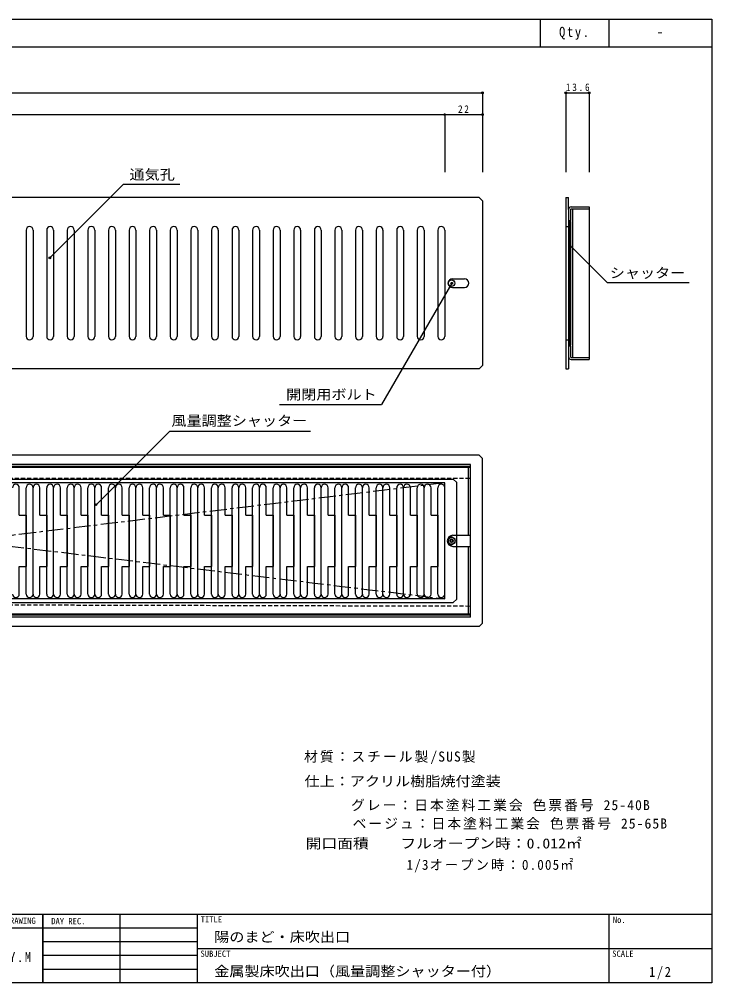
# Model space of a CAD drawing. Units: millimetres at full size, sheet at 1:2; details may follow other scales. Extents: x -436 to 372, y -270 to 292.
# Drawn here: x -31 to 372, y -270 to 292 of the extents above; entities that cross this region are included whole.
import ezdxf
from ezdxf.enums import TextEntityAlignment as Align

# ---------------------------------------------------------------- set-up
doc = ezdxf.new("R2010")
doc.units = ezdxf.units.MM
doc.header["$LTSCALE"] = 2
doc.header["$PDMODE"] = 32
doc.header["$PDSIZE"] = 1
doc.linetypes.add('CHAIN1', pattern=[8, 5, -1, 1, -1])
doc.linetypes.add('DASHED1', pattern=[1.8, 1.2, -0.6])
doc.layers.add('0-0', color=7, linetype='Continuous')
doc.layers.add('F-0', color=2, linetype='Continuous')
doc.styles.add('ＭＳ ゴシック', font='')
doc.styles.get('ＭＳ ゴシック').set_extended_font_data('MS Gothic')

msp = doc.modelspace()

# ---------------------------------------------------------------- linework, layer by layer
at = {"layer": '0-0', "color": 4}
for p, q in [((-361.423, 248.597), (238.577, 248.597)), ((238.577, 248.597), (238.577, 202.225)), ((287.155, 248.597), (300.755, 248.597)), ((287.155, 248.597), (287.155, 202.225)), ((300.755, 248.597), (300.755, 202.225)), ((-339.423, 235.905), (216.577, 235.905)), ((216.577, 235.905), (216.577, 202.225)), ((216.577, 235.905), (238.577, 235.905)), ((238.577, 235.905), (238.577, 202.225)), ((-13.593, 152.35), (29.368, 195.312)), ((29.368, 195.312), (62.14, 195.312)), ((291.155, 180.537), (291.155, 94.237)), ((300.755, 180.837), (300.755, 94.237)), ((287.155, 170.537), (287.155, 104.537)), ((288.755, 170.537), (288.755, 104.537)), ((289.955, 101.037), (289.955, 174.037)), ((311.245, 137.99), (289.493, 159.742)), ((220.693, 137.537), (179.795, 66.701)), ((311.245, 137.99), (359.147, 137.99)), ((120.2, 66.701), (179.795, 66.701)), ((13.32, 8.359), (56.281, 51.321)), ((56.281, 51.321), (138.286, 51.321)), ((-352.423, 23.249), (221.577, 23.249)), ((221.577, 23.249), (223.577, 21.249)), ((-31.423, 2.249), (-31.423, 18.249)), ((-23.423, -43.751), (-23.423, 18.249)), ((-19.423, 2.249), (-19.423, 18.249)), ((-11.423, -43.751), (-11.423, 18.249)), ((-7.423, 2.249), (-7.423, 18.249)), ((0.577, -43.751), (0.577, 18.249)), ((4.577, 2.249), (4.577, 18.249)), ((12.577, -43.751), (12.577, 18.249)), ((16.577, 2.249), (16.577, 18.249)), ((24.577, -43.751), (24.577, 18.249)), ((28.577, 2.249), (28.577, 18.249)), ((36.577, -43.751), (36.577, 18.249)), ((40.577, 2.249), (40.577, 18.249)), ((48.577, -43.751), (48.577, 18.249)), ((52.577, 2.249), (52.577, 18.249)), ((60.577, -43.751), (60.577, 18.249)), ((64.577, 2.249), (64.577, 18.249)), ((72.577, -43.751), (72.577, 18.249)), ((76.577, 2.249), (76.577, 18.249)), ((84.577, -43.751), (84.577, 18.249)), ((88.577, 2.249), (88.577, 18.249)), ((96.577, -43.751), (96.577, 18.249)), ((100.577, 2.249), (100.577, 18.249)), ((108.577, -43.751), (108.577, 18.249)), ((112.577, 2.249), (112.577, 18.249)), ((120.577, -43.751), (120.577, 18.249)), ((124.577, 2.249), (124.577, 18.249)), ((132.577, -43.751), (132.577, 18.249)), ((136.577, 2.249), (136.577, 18.249)), ((144.577, -43.751), (144.577, 18.249)), ((148.577, 2.249), (148.577, 18.249)), ((156.577, -43.751), (156.577, 18.249)), ((160.577, 2.249), (160.577, 18.249)), ((168.577, -43.751), (168.577, 18.249)), ((172.577, 2.249), (172.577, 18.249)), ((180.577, -43.751), (180.577, 18.249)), ((184.577, 2.249), (184.577, 18.249)), ((192.577, -43.751), (192.577, 18.249)), ((196.577, 2.249), (196.577, 18.249)), ((204.577, -43.751), (204.577, 18.249)), ((208.577, 2.249), (208.577, 18.249)), ((223.577, -46.751), (223.577, 21.249)), ((-31.423, 2.249), (-27.423, 2.249)), ((-27.423, 2.249), (-27.423, -27.751)), ((-19.423, 2.249), (-15.423, 2.249)), ((-15.423, 2.249), (-15.423, -27.751)), ((-7.423, 2.249), (-3.423, 2.249)), ((-3.423, 2.249), (-3.423, -27.751)), ((4.577, 2.249), (8.577, 2.249)), ((8.577, 2.249), (8.577, -27.751)), ((16.577, 2.249), (20.577, 2.249)), ((20.577, 2.249), (20.577, -27.751)), ((28.577, 2.249), (32.577, 2.249)), ((32.577, 2.249), (32.577, -27.751)), ((40.577, 2.249), (44.577, 2.249)), ((44.577, 2.249), (44.577, -27.751)), ((52.577, 2.249), (56.577, 2.249)), ((56.577, 2.249), (56.577, -27.751)), ((64.577, 2.249), (68.577, 2.249)), ((68.577, 2.249), (68.577, -27.751)), ((76.577, 2.249), (80.577, 2.249)), ((80.577, 2.249), (80.577, -27.751)), ((88.577, 2.249), (92.577, 2.249)), ((92.577, 2.249), (92.577, -27.751)), ((100.577, 2.249), (104.577, 2.249)), ((104.577, 2.249), (104.577, -27.751)), ((112.577, 2.249), (116.577, 2.249)), ((116.577, 2.249), (116.577, -27.751)), ((124.577, 2.249), (128.577, 2.249)), ((128.577, 2.249), (128.577, -27.751)), ((136.577, 2.249), (140.577, 2.249)), ((140.577, 2.249), (140.577, -27.751)), ((148.577, 2.249), (152.577, 2.249)), ((152.577, 2.249), (152.577, -27.751)), ((160.577, 2.249), (164.577, 2.249)), ((164.577, 2.249), (164.577, -27.751)), ((172.577, 2.249), (176.577, 2.249)), ((176.577, 2.249), (176.577, -27.751)), ((184.577, 2.249), (188.577, 2.249)), ((188.577, 2.249), (188.577, -27.751)), ((196.577, 2.249), (200.577, 2.249)), ((200.577, 2.249), (200.577, -27.751)), ((208.577, 2.249), (212.577, 2.249)), ((212.577, 2.249), (212.577, -27.751)), ((231.577, -16.001), (231.577, -9.501)), ((-31.423, -27.751), (-27.423, -27.751)), ((-31.423, -43.751), (-31.423, -27.751)), ((-19.423, -27.751), (-15.423, -27.751)), ((-19.423, -43.751), (-19.423, -27.751)), ((-7.423, -27.751), (-3.423, -27.751)), ((-7.423, -43.751), (-7.423, -27.751)), ((4.577, -27.751), (8.577, -27.751)), ((4.577, -43.751), (4.577, -27.751)), ((16.577, -27.751), (20.577, -27.751)), ((16.577, -43.751), (16.577, -27.751)), ((28.577, -27.751), (32.577, -27.751)), ((28.577, -43.751), (28.577, -27.751)), ((40.577, -27.751), (44.577, -27.751)), ((40.577, -43.751), (40.577, -27.751)), ((52.577, -27.751), (56.577, -27.751)), ((52.577, -43.751), (52.577, -27.751)), ((64.577, -27.751), (68.577, -27.751)), ((64.577, -43.751), (64.577, -27.751)), ((76.577, -27.751), (80.577, -27.751)), ((76.577, -43.751), (76.577, -27.751)), ((88.577, -27.751), (92.577, -27.751)), ((88.577, -43.751), (88.577, -27.751)), ((100.577, -27.751), (104.577, -27.751)), ((100.577, -43.751), (100.577, -27.751)), ((112.577, -27.751), (116.577, -27.751)), ((112.577, -43.751), (112.577, -27.751)), ((124.577, -27.751), (128.577, -27.751)), ((124.577, -43.751), (124.577, -27.751)), ((136.577, -27.751), (140.577, -27.751)), ((136.577, -43.751), (136.577, -27.751)), ((148.577, -27.751), (152.577, -27.751)), ((148.577, -43.751), (148.577, -27.751)), ((160.577, -27.751), (164.577, -27.751)), ((160.577, -43.751), (160.577, -27.751)), ((172.577, -27.751), (176.577, -27.751)), ((172.577, -43.751), (172.577, -27.751)), ((184.577, -27.751), (188.577, -27.751)), ((184.577, -43.751), (184.577, -27.751)), ((196.577, -27.751), (200.577, -27.751)), ((196.577, -43.751), (196.577, -27.751)), ((208.577, -27.751), (212.577, -27.751)), ((208.577, -43.751), (208.577, -27.751)), ((-352.423, -48.751), (221.577, -48.751)), ((223.577, -46.751), (221.577, -48.751))]:
    msp.add_line(p, q, dxfattribs=at)
at = {"layer": '0-0'}
for p, q in [((236.577, 187.537), (-359.423, 187.537)), ((238.577, 185.537), (236.577, 187.537)), ((238.577, 185.537), (238.577, 89.537)), ((287.155, 187.537), (288.755, 187.537)), ((287.155, 187.537), (287.155, 170.537)), ((288.755, 180.537), (288.755, 187.537)), ((288.755, 180.537), (288.755, 170.537)), ((289.955, 180.537), (289.955, 174.037)), ((290.255, 182.037), (300.755, 182.037)), ((290.255, 180.837), (300.755, 180.837)), ((300.755, 182.037), (300.755, 180.837)), ((287.155, 170.537), (288.755, 170.537)), ((288.755, 174.037), (289.955, 174.037)), ((289.055, 173.537), (289.855, 173.537)), ((289.855, 173.537), (289.855, 101.537)), ((-27.423, 168.537), (-27.423, 106.537)), ((-23.423, 168.537), (-23.423, 106.537)), ((-15.423, 168.537), (-15.423, 106.537)), ((-11.423, 168.537), (-11.423, 106.537)), ((-3.423, 168.537), (-3.423, 106.537)), ((0.577, 168.537), (0.577, 106.537)), ((8.577, 168.537), (8.577, 106.537)), ((12.577, 168.537), (12.577, 106.537)), ((20.577, 168.537), (20.577, 106.537)), ((24.577, 168.537), (24.577, 106.537)), ((32.577, 168.537), (32.577, 106.537)), ((36.577, 168.537), (36.577, 106.537)), ((44.577, 168.537), (44.577, 106.537)), ((48.577, 168.537), (48.577, 106.537)), ((56.577, 168.537), (56.577, 106.537)), ((60.577, 168.537), (60.577, 106.537)), ((68.577, 168.537), (68.577, 106.537)), ((72.577, 168.537), (72.577, 106.537)), ((80.577, 168.537), (80.577, 106.537)), ((84.577, 168.537), (84.577, 106.537)), ((92.577, 168.537), (92.577, 106.537)), ((96.577, 168.537), (96.577, 106.537)), ((104.577, 168.537), (104.577, 106.537)), ((108.577, 168.537), (108.577, 106.537)), ((116.577, 168.537), (116.577, 106.537)), ((120.577, 168.537), (120.577, 106.537)), ((128.577, 168.537), (128.577, 106.537)), ((132.577, 168.537), (132.577, 106.537)), ((140.577, 168.537), (140.577, 106.537)), ((144.577, 168.537), (144.577, 106.537)), ((152.577, 168.537), (152.577, 106.537)), ((156.577, 168.537), (156.577, 106.537)), ((164.577, 168.537), (164.577, 106.537)), ((168.577, 168.537), (168.577, 106.537)), ((176.577, 168.537), (176.577, 106.537)), ((180.577, 168.537), (180.577, 106.537)), ((188.577, 168.537), (188.577, 106.537)), ((192.577, 168.537), (192.577, 106.537)), ((200.577, 168.537), (200.577, 106.537)), ((204.577, 168.537), (204.577, 106.537)), ((212.577, 168.537), (212.577, 106.537)), ((216.577, 168.537), (216.577, 106.537)), ((221.077, 140.037), (228.077, 140.037)), ((221.077, 135.037), (228.077, 135.037)), ((287.155, 104.537), (288.755, 104.537)), ((287.155, 104.537), (287.155, 87.537)), ((288.755, 104.537), (288.755, 94.537)), ((288.755, 101.037), (289.955, 101.037)), ((289.955, 101.037), (289.955, 94.537)), ((288.755, 94.537), (288.755, 87.537)), ((290.255, 94.237), (300.755, 94.237)), ((290.255, 93.037), (300.755, 93.037)), ((300.755, 94.237), (300.755, 93.037)), ((236.577, 87.537), (-359.423, 87.537)), ((236.577, 87.537), (238.577, 89.537)), ((287.155, 87.537), (288.755, 87.537)), ((236.577, 37.249), (-359.423, 37.249)), ((236.577, 37.249), (238.577, 35.249)), ((238.577, -60.751), (238.577, 35.249)), ((231.577, 31.749), (-354.423, 31.749)), ((231.577, 30.549), (-354.423, 30.549)), ((231.577, 30.049), (-354.423, 30.049)), ((230.377, -9.501), (230.377, 30.049)), ((230.377, -9.501), (230.377, 30.049)), ((231.577, -9.501), (231.577, 31.749)), ((216.577, 21.049), (-340.423, 21.049)), ((-27.423, -43.751), (-27.423, 18.249)), ((-23.423, -43.751), (-23.423, 18.249)), ((-15.423, -43.751), (-15.423, 18.249)), ((-11.423, -43.751), (-11.423, 18.249)), ((-3.423, -43.751), (-3.423, 18.249)), ((0.577, -43.751), (0.577, 18.249)), ((8.577, -43.751), (8.577, 18.249)), ((12.577, -43.751), (12.577, 18.249)), ((20.577, -43.751), (20.577, 18.249)), ((24.577, -43.751), (24.577, 18.249)), ((32.577, -43.751), (32.577, 18.249)), ((36.577, -43.751), (36.577, 18.249)), ((44.577, -43.751), (44.577, 18.249)), ((48.577, -43.751), (48.577, 18.249)), ((56.577, -43.751), (56.577, 18.249)), ((60.577, -43.751), (60.577, 18.249)), ((68.577, -43.751), (68.577, 18.249)), ((72.577, -43.751), (72.577, 18.249)), ((80.577, -43.751), (80.577, 18.249)), ((84.577, -43.751), (84.577, 18.249)), ((92.577, -43.751), (92.577, 18.249)), ((96.577, -43.751), (96.577, 18.249)), ((104.577, -43.751), (104.577, 18.249)), ((108.577, -43.751), (108.577, 18.249)), ((116.577, -43.751), (116.577, 18.249)), ((120.577, -43.751), (120.577, 18.249)), ((128.577, -43.751), (128.577, 18.249)), ((132.577, -43.751), (132.577, 18.249)), ((140.577, -43.751), (140.577, 18.249)), ((144.577, -43.751), (144.577, 18.249)), ((152.577, -43.751), (152.577, 18.249)), ((156.577, -43.751), (156.577, 18.249)), ((164.577, -43.751), (164.577, 18.249)), ((168.577, -43.751), (168.577, 18.249)), ((176.577, -43.751), (176.577, 18.249)), ((180.577, -43.751), (180.577, 18.249)), ((188.577, -43.751), (188.577, 18.249)), ((192.577, -43.751), (192.577, 18.249)), ((200.577, -43.751), (200.577, 18.249)), ((204.577, -43.751), (204.577, 18.249)), ((212.577, -43.751), (212.577, 18.249)), ((216.577, -46.551), (216.577, 21.049)), ((216.577, -43.751), (216.577, 18.249)), ((221.327, -9.501), (231.577, -9.501)), ((221.327, -16.001), (231.577, -16.001)), ((230.377, -55.551), (230.377, -16.001)), ((230.377, -55.551), (230.377, -16.001)), ((231.577, -57.251), (231.577, -16.001)), ((231.577, -55.551), (231.577, -16.001)), ((216.577, -46.551), (-340.423, -46.551)), ((216.577, -46.551), (-340.423, -46.551)), ((231.577, -55.551), (-354.423, -55.551)), ((231.577, -55.551), (-354.423, -55.551)), ((231.577, -56.051), (-354.423, -56.051)), ((231.577, -57.251), (-354.423, -57.251)), ((238.577, -60.751), (236.577, -62.751)), ((236.577, -62.751), (-359.423, -62.751))]:
    msp.add_line(p, q, dxfattribs=at)
at = {"layer": '0-0', "linetype": 'DASHED1'}
for p, q in [((-354.423, 23.749), (231.577, 23.749)), ((-354.423, -49.251), (231.577, -50.751))]:
    msp.add_line(p, q, dxfattribs=at)
at = {"layer": '0-0', "color": 4, "linetype": 'CHAIN1'}
for p, q in [((-340.423, 21.049), (216.577, -46.551)), ((216.577, 21.049), (-340.423, -46.551))]:
    msp.add_line(p, q, dxfattribs=at)
at = {"layer": '0-0'}
for points in [[(289.055, 173.537), (289.055, 101.537), (289.855, 101.537)], [(231.577, 30.049), (-354.423, 30.049), (-354.423, -55.551)], [(216.577, -46.551), (216.577, 21.049), (-340.423, 21.049)]]:
    msp.add_lwpolyline(points, dxfattribs=at)
msp.add_lwpolyline([(222.577, -11.596), (220.577, -10.442), (218.577, -11.596), (218.577, -13.906), (220.577, -15.06), (222.577, -13.906)], close=True, dxfattribs=at)
for centre, radius in [((220.577, 137.537), 1.9), ((220.577, -12.751), 2), ((220.577, -12.751), 1), ((220.577, -12.751), 1), ((220.577, -12.751), 0.7)]:
    msp.add_circle(centre, radius, dxfattribs=at)
for centre, radius, start, end in [((290.255, 180.537), 1.5, 90, 180), ((290.255, 180.537), 0.3, 90, 180), ((-25.423, 168.537), 2, 0, 180), ((-13.423, 168.537), 2, 0, 180), ((-1.423, 168.537), 2, 0, 180), ((10.577, 168.537), 2, 0, 180), ((22.577, 168.537), 2, 0, 180), ((34.577, 168.537), 2, 0, 180), ((46.577, 168.537), 2, 0, 180), ((58.577, 168.537), 2, 0, 180), ((70.577, 168.537), 2, 0, 180), ((82.577, 168.537), 2, 0, 180), ((94.577, 168.537), 2, 0, 180), ((106.577, 168.537), 2, 0, 180), ((118.577, 168.537), 2, 0, 180), ((130.577, 168.537), 2, 0, 180), ((142.577, 168.537), 2, 0, 180), ((154.577, 168.537), 2, 0, 180), ((166.577, 168.537), 2, 0, 180), ((178.577, 168.537), 2, 0, 180), ((190.577, 168.537), 2, 0, 180), ((202.577, 168.537), 2, 0, 180), ((214.577, 168.537), 2, 0, 180), ((221.077, 137.537), 2.5, 90, 270), ((228.077, 137.537), 2.5, 270, 90), ((-25.423, 106.537), 2, 180, 0), ((-13.423, 106.537), 2, 180, 0), ((-1.423, 106.537), 2, 180, 0), ((10.577, 106.537), 2, 180, 0), ((22.577, 106.537), 2, 180, 0), ((34.577, 106.537), 2, 180, 0), ((46.577, 106.537), 2, 180, 0), ((58.577, 106.537), 2, 180, 0), ((70.577, 106.537), 2, 180, 0), ((82.577, 106.537), 2, 180, 0), ((94.577, 106.537), 2, 180, 0), ((106.577, 106.537), 2, 180, 0), ((118.577, 106.537), 2, 180, 0), ((130.577, 106.537), 2, 180, 0), ((142.577, 106.537), 2, 180, 0), ((154.577, 106.537), 2, 180, 0), ((166.577, 106.537), 2, 180, 0), ((178.577, 106.537), 2, 180, 0), ((190.577, 106.537), 2, 180, 0), ((202.577, 106.537), 2, 180, 0), ((214.577, 106.537), 2, 180, 0), ((290.255, 94.537), 1.5, 180, 270), ((290.255, 94.537), 0.3, 180, 270), ((-25.423, 18.249), 2, 0, 180), ((-13.423, 18.249), 2, 0, 180), ((-1.423, 18.249), 2, 0, 180), ((10.577, 18.249), 2, 0, 180), ((22.577, 18.249), 2, 0, 180), ((34.577, 18.249), 2, 0, 180), ((46.577, 18.249), 2, 0, 180), ((58.577, 18.249), 2, 0, 180), ((70.577, 18.249), 2, 0, 180), ((82.577, 18.249), 2, 0, 180), ((94.577, 18.249), 2, 0, 180), ((106.577, 18.249), 2, 0, 180), ((118.577, 18.249), 2, 0, 180), ((130.577, 18.249), 2, 0, 180), ((142.577, 18.249), 2, 0, 180), ((154.577, 18.249), 2, 0, 180), ((166.577, 18.249), 2, 0, 180), ((178.577, 18.249), 2, 0, 180), ((190.577, 18.249), 2, 0, 180), ((202.577, 18.249), 2, 0, 180), ((214.577, 18.249), 2, 0, 180), ((221.327, -12.751), 3.25, 90, 270), ((-25.423, -43.751), 2, 180, 0), ((-13.423, -43.751), 2, 180, 0), ((-1.423, -43.751), 2, 180, 0), ((10.577, -43.751), 2, 180, 0), ((22.577, -43.751), 2, 180, 0), ((34.577, -43.751), 2, 180, 0), ((46.577, -43.751), 2, 180, 0), ((58.577, -43.751), 2, 180, 0), ((70.577, -43.751), 2, 180, 0), ((82.577, -43.751), 2, 180, 0), ((94.577, -43.751), 2, 180, 0), ((106.577, -43.751), 2, 180, 0), ((118.577, -43.751), 2, 180, 0), ((130.577, -43.751), 2, 180, 0), ((142.577, -43.751), 2, 180, 0), ((154.577, -43.751), 2, 180, 0), ((166.577, -43.751), 2, 180, 0), ((178.577, -43.751), 2, 180, 0), ((190.577, -43.751), 2, 180, 0), ((202.577, -43.751), 2, 180, 0), ((214.577, -43.751), 2, 180, 0)]:
    msp.add_arc(centre, radius, start, end, dxfattribs=at)
at = {"layer": '0-0', "color": 4}
for centre, start, end in [((-33.423, 18.249), 0, 180), ((-21.423, 18.249), 0, 180), ((-9.423, 18.249), 0, 180), ((2.577, 18.249), 0, 180), ((14.577, 18.249), 0, 180), ((26.577, 18.249), 0, 180), ((38.577, 18.249), 0, 180), ((50.577, 18.249), 0, 180), ((62.577, 18.249), 0, 180), ((74.577, 18.249), 0, 180), ((86.577, 18.249), 0, 180), ((98.577, 18.249), 0, 180), ((110.577, 18.249), 0, 180), ((122.577, 18.249), 0, 180), ((134.577, 18.249), 0, 180), ((146.577, 18.249), 0, 180), ((158.577, 18.249), 0, 180), ((170.577, 18.249), 0, 180), ((182.577, 18.249), 0, 180), ((194.577, 18.249), 0, 180), ((206.577, 18.249), 0, 180), ((-33.423, -43.751), 180, 0), ((-21.423, -43.751), 180, 0), ((-9.423, -43.751), 180, 0), ((2.577, -43.751), 180, 0), ((14.577, -43.751), 180, 0), ((26.577, -43.751), 180, 0), ((38.577, -43.751), 180, 0), ((50.577, -43.751), 180, 0), ((62.577, -43.751), 180, 0), ((74.577, -43.751), 180, 0), ((86.577, -43.751), 180, 0), ((98.577, -43.751), 180, 0), ((110.577, -43.751), 180, 0), ((122.577, -43.751), 180, 0), ((134.577, -43.751), 180, 0), ((146.577, -43.751), 180, 0), ((158.577, -43.751), 180, 0), ((170.577, -43.751), 180, 0), ((182.577, -43.751), 180, 0), ((194.577, -43.751), 180, 0), ((206.577, -43.751), 180, 0)]:
    msp.add_arc(centre, 2, start, end, dxfattribs=at)
at = {"layer": '0-0', "color": 5}
for p in [(238.577, 248.597), (287.155, 248.597), (300.755, 248.597), (216.577, 235.905), (238.577, 235.905), (289.493, 159.742), (-13.593, 152.35), (220.693, 137.537), (13.32, 8.359)]:
    msp.add_point(p, dxfattribs=at)
at = {"layer": 'F-0', "color": 5}
for p, q in [((272.214, 291.502), (272.214, 275.502)), ((312.214, 291.502), (312.214, 275.502)), ((372.214, 291.502), (372.214, -270.498)), ((-435.786, 275.502), (372.214, 275.502)), ((-435.786, -230.498), (372.214, -230.498)), ((372.214, -270.498), (-435.786, -270.498))]:
    msp.add_line(p, q, dxfattribs=at)
at = {"layer": 'F-0', "color": 7}
for p, q in [((-17.786, -230.498), (-17.786, -270.498)), ((27.214, -230.498), (27.214, -270.498))]:
    msp.add_line(p, q, dxfattribs=at)
at = {"layer": 'F-0'}
for p, q in [((-17.786, -270.498), (-17.786, -230.498)), ((72.214, -230.498), (72.214, -270.498)), ((312.214, -230.498), (312.214, -270.498)), ((-103.786, -238.498), (-17.786, -238.498)), ((-17.786, -238.498), (72.214, -238.498)), ((-17.786, -246.498), (72.214, -246.498)), ((72.214, -250.498), (372.214, -250.498)), ((-17.786, -254.498), (72.214, -254.498)), ((-17.786, -262.498), (72.214, -262.498))]:
    msp.add_line(p, q, dxfattribs=at)
at = {"layer": 'F-0', "color": 5}
msp.add_lwpolyline([(-435.786, -270.498), (-435.786, 291.502), (372.214, 291.502)], dxfattribs=at)

# ---------------------------------------------------------------- texts
at = {"layer": '0-0', "style": 'ＭＳ ゴシック'}
for s, width, p in [('通気孔', 1.1, (32.833, 196.223)), ('シャッター', 1.1, (312.803, 138.858)), ('開閉用ボルト', 1.1, (124.133, 67.964)), ('風量調整シャッター', 1.1, (57.264, 52.633)), ('仕上：アクリル樹脂焼付塗装', 1.1, (134.856, -157.649)), ('開口面積\u3000\u3000フルオープン時：0.012㎡', 1.15, (135.502, -193.93))]:
    msp.add_text(s, height=5.865, dxfattribs=dict(at, width=width)).set_placement(p, align=Align.BOTTOM_LEFT)
at = {"layer": '0-0', "attachment_point": 7, "style": 'ＭＳ ゴシック'}
for s, insert, char_height in [('\\T1.38;\\W0.9;13.6', (287.205, 249.597), 4.399), ('\\T1.36;\\W0.9;22', (224.327, 236.905), 4.399), ('\\T1.15;材質：スチール製/SUS製', (134.589, -142.933), 5.865), ('\\T1.15;グレー：日本塗料工業会\\~色票番号\\~25-40B', (161.999, -170.474), 5.865), ('\\T1.15;ベージュ：日本塗料工業会\\~色票番号\\~25-65B', (162.893, -181.212), 5.865), ('\\T1.18;\\W0.95;1/3オープン時：0.005㎡', (194.362, -206.055), 5.865)]:
    msp.add_mtext(s, dxfattribs=dict(at, insert=insert, char_height=char_height))
at = {"layer": 'F-0', "color": 7, "style": 'ＭＳ ゴシック'}
msp.add_text('-', height=5.865, dxfattribs=at).set_placement((340.014, 279.502), align=Align.BOTTOM_LEFT)
at = {"layer": 'F-0', "color": 4, "style": 'ＭＳ ゴシック'}
for s, p in [('DRAWING', (-39.324, -237.234)), ('DAY REC.', (-12.786, -237.498)), ('TITLE', (74.318, -236.457)), ('No.', (314.568, -236.731)), ('SUBJECT', (74.214, -256.498)), ('SCALE', (314.214, -256.498))]:
    msp.add_text(s, height=3.666, dxfattribs=at).set_placement(p, align=Align.BOTTOM_LEFT)
at = {"layer": 'F-0', "color": 7, "style": 'ＭＳ ゴシック', "width": 1.1}
for s, p in [('陽のまど・床吹出口', (82.214, -248.498)), ('金属製床吹出口（風量調整シャッター付）', (82.214, -268.498))]:
    msp.add_text(s, height=5.865, dxfattribs=at).set_placement(p, align=Align.BOTTOM_LEFT)
at = {"layer": 'F-0', "color": 7, "char_height": 5.865, "attachment_point": 7, "style": 'ＭＳ ゴシック'}
for s, insert in [('\\T1.28;\\W0.9;Qty.', (283.264, 279.502)), ('\\T1.28;\\W0.9;Qty.', (283.264, 279.502)), ('\\T1.27;\\W0.9;Y.M', (-37.286, -258.498)), ('\\T1.27;\\W0.9;1/2', (335.714, -268.498))]:
    msp.add_mtext(s, dxfattribs=dict(at, insert=insert))

doc.saveas('drawing.dxf')
